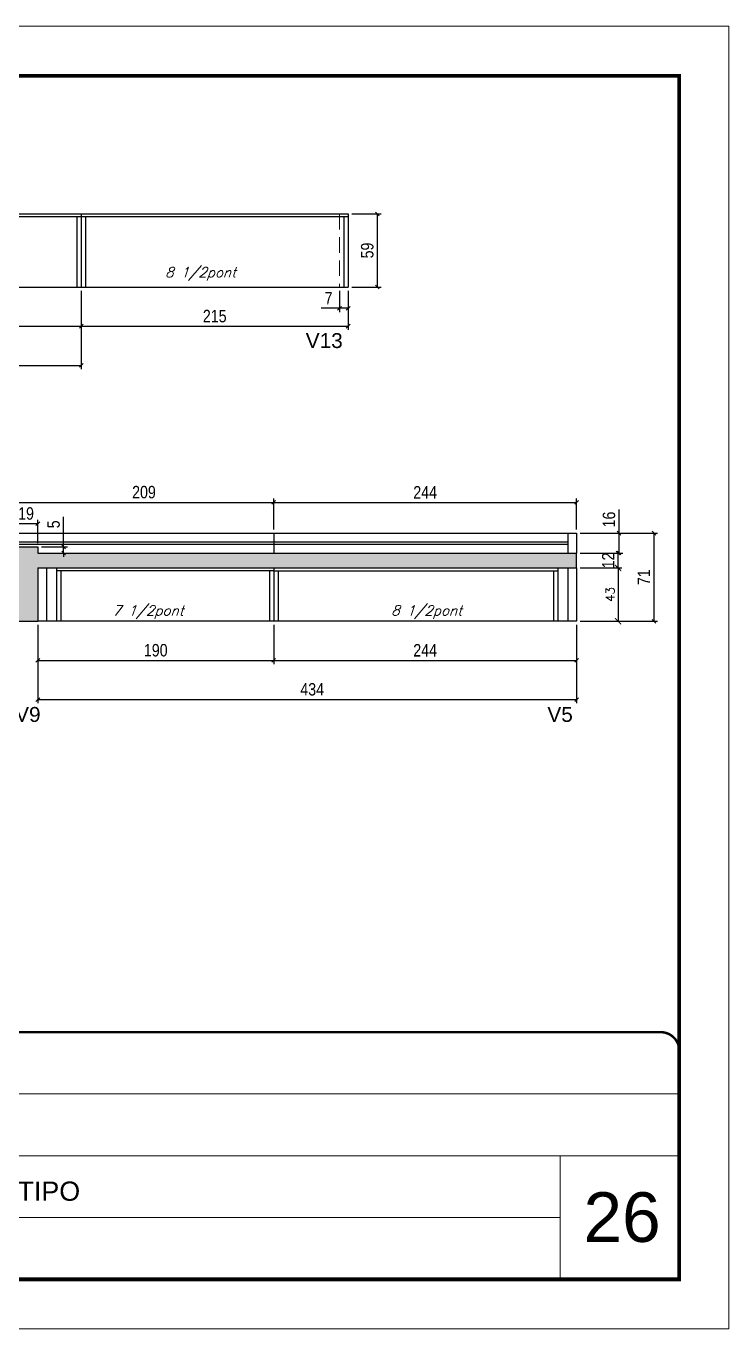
# Model space of a CAD drawing. Extents: x -10448 to -1189, y -11772 to 17235.
# Drawn here: x -7931 to -7365, y 8903 to 9953 of the extents above; entities that cross this region are included whole.
import ezdxf

# ---------------------------------------------------------------- set-up
doc = ezdxf.new("R2010")
doc.units = 0
for name, pattern in [('CONTINUO', [0]), ('DASHED', [0.75, 0.5, -0.25]), ('HIDDEN', [0.375, 0.25, -0.125])]:
    doc.linetypes.add(name, pattern=pattern)
for name, color, linetype in [('5', 5, 'Continuous'), ('COTA', 241, 'Continuous'), ('Painéis', 200, 'Continuous'), ('SARR_2.2x7', 40, 'Continuous'), ('SARR_3.5x7', 81, 'Continuous'), ('texto', 7, 'Continuous')]:
    doc.layers.add(name, color=color, linetype=linetype)
for name, color, linetype, lineweight in [('CARIMBO', 255, 'Continuous', 9), ('Folhas', 255, 'Continuous', 9), ('Sarr 2.2x7', 40, 'Continuous', 9), ('SARRAFO DE PRESSAO', 251, 'DASHED', 9)]:
    doc.layers.add(name, color=color, linetype=linetype, lineweight=lineweight)
doc.styles.add('ARIAL', font='arial.ttf')
doc.styles.add('COTA TECNICA', font='techl___.ttf', dxfattribs={"height": 10})
doc.styles.add('Romans', font='romans.shx')
doc.styles.get("Standard").update_dxf_attribs({"font": 'arial.ttf'})
doc.dimstyles.new('Cota Paínel', dxfattribs={"dimtxt": 7, "dimasz": 5, "dimexe": 3, "dimexo": 3, "dimgap": 3, "dimtad": 1, "dimdec": 1, "dimzin": 12, "dimdsep": 46, "dimtxsty": 'Romans', "dimblk": 'ARCHTICK', "dimcen": 0, "dimclrd": 4, "dimclre": 4, "dimclrt": 1, "dimadec": 1, "dimazin": 3, "dimtfac": 1, "dimtdec": 1, "dimtmove": 0, "dimatfit": 3, "dimldrblk": 'OBLIQUE', "dimfxl": 1, "dimtolj": 1, "dimtzin": 12, "dimarcsym": 0})
doc.dimstyles.new('PAINEL', dxfattribs={"dimtxt": 10, "dimasz": 3, "dimexe": 3, "dimexo": 3, "dimgap": 3, "dimtad": 1, "dimdec": 1, "dimzin": 12, "dimdsep": 46, "dimtxsty": 'COTA TECNICA', "dimblk1": 'OBLIQUE', "dimblk2": 'OBLIQUE', "dimsah": 1, "dimcen": 0.9, "dimclrd": 4, "dimclre": 4, "dimclrt": 240, "dimadec": 1, "dimazin": 3, "dimtfac": 1, "dimtdec": 1, "dimtmove": 0, "dimatfit": 3, "dimfxl": 1, "dimtolj": 1, "dimtzin": 12, "dimarcsym": 0})

# ---------------------------------------------------------------- blocks, each defined once
blk = doc.blocks.new('9999999999')
at = {"color": 30, "linetype": 'CONTINUO'}
for p, q in [((98564.6, 34379.6), (99584, 34379.6)), ((98564.6, 34329.8), (99488, 34329.8)), ((99584, 34329.8), (99488, 34329.8)), ((99488, 34329.8), (99488, 34230.2)), ((98564.6, 34280), (99488, 34280))]:
    blk.add_line(p, q, dxfattribs=at)
at = {"color": 30, "linetype": 'CONTINUO', "const_width": 2}
blk.add_lwpolyline([(99584, 34230.2), (99584, 34414.4, 0.414214), (99569, 34429.4), (98229, 34429.4, 0.414214), (98214, 34414.4), (98214, 34245.2, 0.414214), (98229, 34230.2), (99584, 34230.2)], format="xyb", dxfattribs=at)
at = {"layer": 'Folhas'}
blk.add_lwpolyline([(98139, 34190.2), (99624, 34190.2), (99624, 35240.2), (98139, 35240.2)], close=True, dxfattribs=at)
at = {"layer": 'Folhas', "color": 30, "const_width": 3}
blk.add_lwpolyline([(98214, 34230.2), (99584, 34230.2), (99584, 35200.2), (98214, 35200.2)], close=True, dxfattribs=at)
at = {"color": 7, "linetype": 'Continuous', "ltscale": 5, "style": 'ARIAL'}
blk.add_text('2°, 3° E PAVIMENTO TIPO', height=15.483, dxfattribs=at).set_placement((98837.7, 34293.5))
blk = doc.blocks.new('_Oblique')
at = {"color": 0, "linetype": 'ByBlock', "lineweight": -2}
blk.add_line((-0.5, -0.5), (0.5, 0.5), dxfattribs=at)
blk = doc.blocks.new('*D1110')
at = {"layer": 'COTA', "color": 4, "linetype": 'ByBlock', "lineweight": -2, "transparency": 16777216}
for p, q in [((-8130.5, 9739.4), (-8130.5, 9707.9)), ((-7886.5, 9739.4), (-7886.5, 9707.9)), ((-8130.5, 9710.9), (-7886.5, 9710.9))]:
    blk.add_line(p, q, dxfattribs=at)
at = {"layer": 'Defpoints', "color": 0, "linetype": 'ByBlock', "transparency": 16777216}
for p in [(-8130.5, 9742.4), (-7886.5, 9742.4), (-7886.5, 9710.9)]:
    blk.add_point(p, dxfattribs=at)
at = {"layer": 'COTA', "color": 4, "linetype": 'ByBlock', "lineweight": -2, "transparency": 16777216, "xscale": 3, "yscale": 3, "zscale": 3, "rotation": 180}
blk.add_blockref('_Oblique', (-8130.5, 9710.9), dxfattribs=at)
at = {"layer": 'COTA', "color": 4, "linetype": 'ByBlock', "lineweight": -2, "transparency": 16777216, "xscale": 3, "yscale": 3, "zscale": 3}
blk.add_blockref('_Oblique', (-7886.5, 9710.9), dxfattribs=at)
at = {"layer": 'COTA', "color": 240, "linetype": 'ByBlock', "transparency": 16777216, "insert": (-8008.5, 9719), "char_height": 10, "attachment_point": 5, "style": 'COTA TECNICA'}
blk.add_mtext('\\A1;244', dxfattribs=at)
blk = doc.blocks.new('*D1111')
at = {"layer": 'COTA', "color": 4, "linetype": 'ByBlock', "lineweight": -2, "transparency": 16777216}
for p, q in [((-7886.5, 9739.4), (-7886.5, 9707.9)), ((-7671.5, 9739.4), (-7671.5, 9707.9)), ((-7886.5, 9710.9), (-7671.5, 9710.9))]:
    blk.add_line(p, q, dxfattribs=at)
at = {"layer": 'Defpoints', "color": 0, "linetype": 'ByBlock', "transparency": 16777216}
for p in [(-7886.5, 9742.4), (-7671.5, 9742.4), (-7671.5, 9710.9)]:
    blk.add_point(p, dxfattribs=at)
at = {"layer": 'COTA', "color": 4, "linetype": 'ByBlock', "lineweight": -2, "transparency": 16777216, "xscale": 3, "yscale": 3, "zscale": 3, "rotation": 180}
blk.add_blockref('_Oblique', (-7886.5, 9710.9), dxfattribs=at)
at = {"layer": 'COTA', "color": 4, "linetype": 'ByBlock', "lineweight": -2, "transparency": 16777216, "xscale": 3, "yscale": 3, "zscale": 3}
blk.add_blockref('_Oblique', (-7671.5, 9710.9), dxfattribs=at)
at = {"layer": 'COTA', "color": 240, "linetype": 'ByBlock', "transparency": 16777216, "insert": (-7779, 9719), "char_height": 10, "attachment_point": 5, "style": 'COTA TECNICA'}
blk.add_mtext('\\A1;215', dxfattribs=at)
blk = doc.blocks.new('*D1112')
at = {"layer": 'COTA', "color": 4, "linetype": 'ByBlock', "lineweight": -2, "transparency": 16777216}
for p, q in [((-7678.5, 9739.4), (-7678.5, 9722.3)), ((-7671.5, 9739.4), (-7671.5, 9722.3)), ((-7678.5, 9725.3), (-7693.2, 9725.3)), ((-7671.5, 9725.3), (-7678.5, 9725.3))]:
    blk.add_line(p, q, dxfattribs=at)
at = {"layer": 'Defpoints', "color": 0, "linetype": 'ByBlock', "transparency": 16777216}
for p in [(-7678.5, 9742.4), (-7671.5, 9742.4), (-7678.5, 9725.3)]:
    blk.add_point(p, dxfattribs=at)
at = {"layer": 'COTA', "color": 4, "linetype": 'ByBlock', "lineweight": -2, "transparency": 16777216, "xscale": 3, "yscale": 3, "zscale": 3, "rotation": 180}
blk.add_blockref('_Oblique', (-7678.5, 9725.3), dxfattribs=at)
at = {"layer": 'COTA', "color": 4, "linetype": 'ByBlock', "lineweight": -2, "transparency": 16777216, "xscale": 3, "yscale": 3, "zscale": 3}
blk.add_blockref('_Oblique', (-7671.5, 9725.3), dxfattribs=at)
at = {"layer": 'COTA', "color": 240, "linetype": 'ByBlock', "transparency": 16777216, "insert": (-7687.3, 9733.4), "char_height": 10, "attachment_point": 5, "style": 'COTA TECNICA'}
blk.add_mtext('\\A1;7', dxfattribs=at)
blk = doc.blocks.new('*D1114')
at = {"layer": 'COTA', "color": 4, "linetype": 'ByBlock', "lineweight": -2, "transparency": 16777216}
for p, q in [((-7668.5, 9801.4), (-7645, 9801.4)), ((-7648, 9742.4), (-7648, 9801.4)), ((-7668.5, 9742.4), (-7645, 9742.4))]:
    blk.add_line(p, q, dxfattribs=at)
at = {"layer": 'Defpoints', "color": 0, "linetype": 'ByBlock', "transparency": 16777216}
for p in [(-7671.5, 9801.4), (-7648, 9801.4), (-7671.5, 9742.4)]:
    blk.add_point(p, dxfattribs=at)
at = {"layer": 'COTA', "color": 4, "linetype": 'ByBlock', "lineweight": -2, "transparency": 16777216, "xscale": 3, "yscale": 3, "zscale": 3}
for p, rotation in [((-7648, 9801.4), 90), ((-7648, 9742.4), 270)]:
    blk.add_blockref('_Oblique', p, dxfattribs=dict(at, rotation=rotation))
at = {"layer": 'COTA', "color": 240, "linetype": 'ByBlock', "transparency": 16777216, "insert": (-7656.1, 9771.9), "char_height": 10, "attachment_point": 5, "rotation": 90, "style": 'COTA TECNICA'}
blk.add_mtext('\\A1;59', dxfattribs=at)
blk = doc.blocks.new('*D1115')
at = {"layer": 'COTA', "color": 4, "linetype": 'ByBlock', "lineweight": -2, "transparency": 16777216}
for p, q in [((-8130.5, 9739.4), (-8130.5, 9676.3)), ((-7886.5, 9739.4), (-7886.5, 9676.3)), ((-8130.5, 9679.3), (-7886.5, 9679.3))]:
    blk.add_line(p, q, dxfattribs=at)
at = {"layer": 'Defpoints', "color": 0, "linetype": 'ByBlock', "transparency": 16777216}
for p in [(-8130.5, 9742.4), (-7886.5, 9742.4), (-7886.5, 9679.3)]:
    blk.add_point(p, dxfattribs=at)
at = {"layer": 'COTA', "color": 4, "linetype": 'ByBlock', "lineweight": -2, "transparency": 16777216, "xscale": 3, "yscale": 3, "zscale": 3, "rotation": 180}
blk.add_blockref('_Oblique', (-8130.5, 9679.3), dxfattribs=at)
at = {"layer": 'COTA', "color": 4, "linetype": 'ByBlock', "lineweight": -2, "transparency": 16777216, "xscale": 3, "yscale": 3, "zscale": 3}
blk.add_blockref('_Oblique', (-7886.5, 9679.3), dxfattribs=at)
at = {"layer": 'COTA', "color": 240, "linetype": 'ByBlock', "transparency": 16777216, "insert": (-8008.5, 9687.3), "char_height": 10, "attachment_point": 5, "style": 'COTA TECNICA'}
blk.add_mtext('\\A1;2X', dxfattribs=at)
blk = doc.blocks.new('*D1118')
at = {"layer": 'COTA', "color": 4, "linetype": 'ByBlock', "lineweight": -2, "transparency": 16777216}
for p, q in [((-7921.5, 9470.1), (-7921.5, 9438.6)), ((-7731.5, 9470.1), (-7731.5, 9438.6)), ((-7921.5, 9441.6), (-7731.5, 9441.6))]:
    blk.add_line(p, q, dxfattribs=at)
at = {"layer": 'Defpoints', "color": 0, "linetype": 'ByBlock', "transparency": 16777216}
for p in [(-7921.5, 9473.1), (-7731.5, 9473.1), (-7731.5, 9441.6)]:
    blk.add_point(p, dxfattribs=at)
at = {"layer": 'COTA', "color": 4, "linetype": 'ByBlock', "lineweight": -2, "transparency": 16777216, "xscale": 3, "yscale": 3, "zscale": 3, "rotation": 180}
blk.add_blockref('_Oblique', (-7921.5, 9441.6), dxfattribs=at)
at = {"layer": 'COTA', "color": 4, "linetype": 'ByBlock', "lineweight": -2, "transparency": 16777216, "xscale": 3, "yscale": 3, "zscale": 3}
blk.add_blockref('_Oblique', (-7731.5, 9441.6), dxfattribs=at)
at = {"layer": 'COTA', "color": 240, "linetype": 'ByBlock', "transparency": 16777216, "insert": (-7826.5, 9449.7), "char_height": 10, "attachment_point": 5, "style": 'COTA TECNICA'}
blk.add_mtext('\\A1;190', dxfattribs=at)
blk = doc.blocks.new('*D1325')
at = {"layer": 'COTA', "color": 4, "linetype": 'ByBlock', "lineweight": -2, "transparency": 16777216}
for p, q in [((-7731.5, 9470.1), (-7731.5, 9438.6)), ((-7487.5, 9470.1), (-7487.5, 9438.6)), ((-7731.5, 9441.6), (-7487.5, 9441.6))]:
    blk.add_line(p, q, dxfattribs=at)
at = {"layer": 'Defpoints', "color": 0, "linetype": 'ByBlock', "transparency": 16777216}
for p in [(-7731.5, 9473.1), (-7487.5, 9473.1), (-7487.5, 9441.6)]:
    blk.add_point(p, dxfattribs=at)
at = {"layer": 'COTA', "color": 4, "linetype": 'ByBlock', "lineweight": -2, "transparency": 16777216, "xscale": 3, "yscale": 3, "zscale": 3, "rotation": 180}
blk.add_blockref('_Oblique', (-7731.5, 9441.6), dxfattribs=at)
at = {"layer": 'COTA', "color": 4, "linetype": 'ByBlock', "lineweight": -2, "transparency": 16777216, "xscale": 3, "yscale": 3, "zscale": 3}
blk.add_blockref('_Oblique', (-7487.5, 9441.6), dxfattribs=at)
at = {"layer": 'COTA', "color": 240, "linetype": 'ByBlock', "transparency": 16777216, "insert": (-7609.5, 9449.7), "char_height": 10, "attachment_point": 5, "style": 'COTA TECNICA'}
blk.add_mtext('\\A1;244', dxfattribs=at)
blk = doc.blocks.new('*D207')
at = {"layer": 'COTA', "color": 4, "linetype": 'ByBlock', "lineweight": -2, "transparency": 16777216}
for p, q in [((-7921.5, 9470.1), (-7921.5, 9407)), ((-7487.5, 9470.1), (-7487.5, 9407)), ((-7921.5, 9410), (-7487.5, 9410))]:
    blk.add_line(p, q, dxfattribs=at)
at = {"layer": 'Defpoints', "color": 0, "linetype": 'ByBlock', "transparency": 16777216}
for p in [(-7921.5, 9473.1), (-7487.5, 9473.1), (-7487.5, 9410)]:
    blk.add_point(p, dxfattribs=at)
at = {"layer": 'COTA', "color": 4, "linetype": 'ByBlock', "lineweight": -2, "transparency": 16777216, "xscale": 3, "yscale": 3, "zscale": 3, "rotation": 180}
blk.add_blockref('_Oblique', (-7921.5, 9410), dxfattribs=at)
at = {"layer": 'COTA', "color": 4, "linetype": 'ByBlock', "lineweight": -2, "transparency": 16777216, "xscale": 3, "yscale": 3, "zscale": 3}
blk.add_blockref('_Oblique', (-7487.5, 9410), dxfattribs=at)
at = {"layer": 'COTA', "color": 240, "linetype": 'ByBlock', "transparency": 16777216, "insert": (-7700.5, 9418.2), "char_height": 10, "attachment_point": 5, "style": 'COTA TECNICA'}
blk.add_mtext('\\A1;434', dxfattribs=at)
blk = doc.blocks.new('*D1326')
at = {"layer": 'COTA', "color": 4, "linetype": 'ByBlock', "lineweight": -2, "transparency": 16777216}
for p, q in [((-7940.5, 9547.1), (-7940.5, 9571.9)), ((-7940.5, 9568.9), (-7731.5, 9568.9)), ((-7731.5, 9547.1), (-7731.5, 9571.9))]:
    blk.add_line(p, q, dxfattribs=at)
at = {"layer": 'Defpoints', "color": 0, "linetype": 'ByBlock', "transparency": 16777216}
for p in [(-7731.5, 9568.9), (-7940.5, 9544.1), (-7731.5, 9544.1)]:
    blk.add_point(p, dxfattribs=at)
at = {"layer": 'COTA', "color": 4, "linetype": 'ByBlock', "lineweight": -2, "transparency": 16777216, "xscale": 3, "yscale": 3, "zscale": 3, "rotation": 180}
blk.add_blockref('_Oblique', (-7940.5, 9568.9), dxfattribs=at)
at = {"layer": 'COTA', "color": 4, "linetype": 'ByBlock', "lineweight": -2, "transparency": 16777216, "xscale": 3, "yscale": 3, "zscale": 3}
blk.add_blockref('_Oblique', (-7731.5, 9568.9), dxfattribs=at)
at = {"layer": 'COTA', "color": 240, "linetype": 'ByBlock', "transparency": 16777216, "insert": (-7836, 9577.1), "char_height": 10, "attachment_point": 5, "style": 'COTA TECNICA'}
blk.add_mtext('\\A1;209', dxfattribs=at)
blk = doc.blocks.new('*D1327')
at = {"layer": 'COTA', "color": 4, "linetype": 'ByBlock', "lineweight": -2, "transparency": 16777216}
for p, q in [((-7731.5, 9547.1), (-7731.5, 9571.9)), ((-7731.5, 9568.9), (-7487.5, 9568.9)), ((-7487.5, 9547.1), (-7487.5, 9571.9))]:
    blk.add_line(p, q, dxfattribs=at)
at = {"layer": 'Defpoints', "color": 0, "linetype": 'ByBlock', "transparency": 16777216}
for p in [(-7487.5, 9568.9), (-7731.5, 9544.1), (-7487.5, 9544.1)]:
    blk.add_point(p, dxfattribs=at)
at = {"layer": 'COTA', "color": 4, "linetype": 'ByBlock', "lineweight": -2, "transparency": 16777216, "xscale": 3, "yscale": 3, "zscale": 3, "rotation": 180}
blk.add_blockref('_Oblique', (-7731.5, 9568.9), dxfattribs=at)
at = {"layer": 'COTA', "color": 4, "linetype": 'ByBlock', "lineweight": -2, "transparency": 16777216, "xscale": 3, "yscale": 3, "zscale": 3}
blk.add_blockref('_Oblique', (-7487.5, 9568.9), dxfattribs=at)
at = {"layer": 'COTA', "color": 240, "linetype": 'ByBlock', "transparency": 16777216, "insert": (-7609.5, 9577), "char_height": 10, "attachment_point": 5, "style": 'COTA TECNICA'}
blk.add_mtext('\\A1;244', dxfattribs=at)
blk = doc.blocks.new('_ArchTick')
at = {"color": 0, "linetype": 'ByBlock', "const_width": 0.15}
blk.add_lwpolyline([(-0.5, -0.5), (0.5, 0.5)], dxfattribs=at)
blk = doc.blocks.new('*D209')
at = {"layer": 'COTA', "color": 4, "lineweight": -2, "transparency": 16777216}
for p, q in [((-7484.5, 9516.1), (-7451, 9516.1)), ((-7454, 9516.1), (-7454, 9473.1)), ((-7484.5, 9473.1), (-7451, 9473.1))]:
    blk.add_line(p, q, dxfattribs=at)
at = {"layer": 'Defpoints', "color": 0, "transparency": 16777216}
for p in [(-7487.5, 9516.1), (-7487.5, 9473.1), (-7454, 9473.1)]:
    blk.add_point(p, dxfattribs=at)
at = {"layer": 'COTA', "color": 4, "lineweight": -2, "transparency": 16777216, "xscale": 5, "yscale": 5, "zscale": 5}
for p, rotation in [((-7454, 9516.1), 90), ((-7454, 9473.1), 270)]:
    blk.add_blockref('_ArchTick', p, dxfattribs=dict(at, rotation=rotation))
at = {"layer": 'COTA', "color": 1, "transparency": 16777216, "insert": (-7460.5, 9494.6), "char_height": 7, "attachment_point": 5, "rotation": 90, "style": 'Romans'}
blk.add_mtext('\\A1;43', dxfattribs=at)
blk = doc.blocks.new('*D210')
at = {"layer": 'COTA', "color": 4, "linetype": 'ByBlock', "lineweight": -2, "transparency": 16777216}
for p, q in [((-7484.5, 9528.1), (-7451, 9528.1)), ((-7454, 9516.1), (-7454, 9528.1)), ((-7484.5, 9516.1), (-7451, 9516.1))]:
    blk.add_line(p, q, dxfattribs=at)
at = {"layer": 'Defpoints', "color": 0, "linetype": 'ByBlock', "transparency": 16777216}
for p in [(-7487.5, 9528.1), (-7454, 9528.1), (-7487.5, 9516.1)]:
    blk.add_point(p, dxfattribs=at)
at = {"layer": 'COTA', "color": 4, "linetype": 'ByBlock', "lineweight": -2, "transparency": 16777216, "xscale": 3, "yscale": 3, "zscale": 3}
for p, rotation in [((-7454, 9528.1), 90), ((-7454, 9516.1), 270)]:
    blk.add_blockref('_Oblique', p, dxfattribs=dict(at, rotation=rotation))
at = {"layer": 'COTA', "color": 240, "linetype": 'ByBlock', "transparency": 16777216, "insert": (-7462, 9522.1), "char_height": 10, "attachment_point": 5, "rotation": 90, "style": 'COTA TECNICA'}
blk.add_mtext('\\A1;12', dxfattribs=at)
blk = doc.blocks.new('*D211')
at = {"layer": 'COTA', "color": 4, "linetype": 'ByBlock', "lineweight": -2, "transparency": 16777216}
for p, q in [((-7484.5, 9544.1), (-7422.2, 9544.1)), ((-7425.2, 9544.1), (-7425.2, 9473.1)), ((-7484.5, 9473.1), (-7422.2, 9473.1))]:
    blk.add_line(p, q, dxfattribs=at)
at = {"layer": 'Defpoints', "color": 0, "linetype": 'ByBlock', "transparency": 16777216}
for p in [(-7487.5, 9544.1), (-7487.5, 9473.1), (-7425.2, 9473.1)]:
    blk.add_point(p, dxfattribs=at)
at = {"layer": 'COTA', "color": 4, "linetype": 'ByBlock', "lineweight": -2, "transparency": 16777216, "xscale": 3, "yscale": 3, "zscale": 3}
for p, rotation in [((-7425.2, 9544.1), 90), ((-7425.2, 9473.1), 270)]:
    blk.add_blockref('_Oblique', p, dxfattribs=dict(at, rotation=rotation))
at = {"layer": 'COTA', "color": 240, "linetype": 'ByBlock', "transparency": 16777216, "insert": (-7433.3, 9508.6), "char_height": 10, "attachment_point": 5, "rotation": 90, "style": 'COTA TECNICA'}
blk.add_mtext('\\A1;71', dxfattribs=at)
blk = doc.blocks.new('*D212')
at = {"layer": 'COTA', "color": 4, "linetype": 'ByBlock', "lineweight": -2, "transparency": 16777216}
for p, q in [((-7453.3, 9544.1), (-7453.3, 9563.1)), ((-7484.5, 9544.1), (-7450.3, 9544.1)), ((-7453.3, 9528.1), (-7453.3, 9544.1)), ((-7484.5, 9528.1), (-7450.3, 9528.1))]:
    blk.add_line(p, q, dxfattribs=at)
at = {"layer": 'Defpoints', "color": 0, "linetype": 'ByBlock', "transparency": 16777216}
for p in [(-7487.5, 9544.1), (-7453.3, 9544.1), (-7487.5, 9528.1)]:
    blk.add_point(p, dxfattribs=at)
at = {"layer": 'COTA', "color": 4, "linetype": 'ByBlock', "lineweight": -2, "transparency": 16777216, "xscale": 3, "yscale": 3, "zscale": 3}
for p, rotation in [((-7453.3, 9544.1), 90), ((-7453.3, 9528.1), 270)]:
    blk.add_blockref('_Oblique', p, dxfattribs=dict(at, rotation=rotation))
at = {"layer": 'COTA', "color": 240, "linetype": 'ByBlock', "transparency": 16777216, "insert": (-7461.4, 9555.1), "char_height": 10, "attachment_point": 5, "rotation": 90, "style": 'COTA TECNICA'}
blk.add_mtext('\\A1;16', dxfattribs=at)
blk = doc.blocks.new('*D1382')
at = {"layer": 'COTA', "color": 4, "linetype": 'ByBlock', "lineweight": -2, "transparency": 16777216}
for p, q in [((-7900.7, 9533.1), (-7900.7, 9557.2)), ((-7918.5, 9533.1), (-7897.7, 9533.1)), ((-7918.5, 9528.1), (-7897.7, 9528.1)), ((-7900.7, 9528.1), (-7900.7, 9533.1)), ((-7900.7, 9528.1), (-7900.7, 9525.1))]:
    blk.add_line(p, q, dxfattribs=at)
at = {"layer": 'Defpoints', "color": 0, "linetype": 'ByBlock', "transparency": 16777216}
for p in [(-7921.5, 9533.1), (-7921.5, 9528.1), (-7900.7, 9533.1)]:
    blk.add_point(p, dxfattribs=at)
at = {"layer": 'COTA', "color": 4, "linetype": 'ByBlock', "lineweight": -2, "transparency": 16777216, "xscale": 3, "yscale": 3, "zscale": 3}
for p, rotation in [((-7900.7, 9533.1), 270), ((-7900.7, 9528.1), 90)]:
    blk.add_blockref('_Oblique', p, dxfattribs=dict(at, rotation=rotation))
at = {"layer": 'COTA', "color": 240, "linetype": 'ByBlock', "transparency": 16777216, "insert": (-7908.8, 9551.2), "char_height": 10, "attachment_point": 5, "rotation": 90, "style": 'COTA TECNICA'}
blk.add_mtext('\\A1;5', dxfattribs=at)
blk = doc.blocks.new('*D1383')
at = {"layer": 'COTA', "color": 4, "linetype": 'ByBlock', "lineweight": -2, "transparency": 16777216}
for p, q in [((-7940.5, 9547.1), (-7940.5, 9554.8)), ((-7940.5, 9551.8), (-7921.5, 9551.8)), ((-7921.5, 9536.1), (-7921.5, 9554.8))]:
    blk.add_line(p, q, dxfattribs=at)
at = {"layer": 'Defpoints', "color": 0, "linetype": 'ByBlock', "transparency": 16777216}
for p in [(-7921.5, 9551.8), (-7940.5, 9544.1), (-7921.5, 9533.1)]:
    blk.add_point(p, dxfattribs=at)
at = {"layer": 'COTA', "color": 4, "linetype": 'ByBlock', "lineweight": -2, "transparency": 16777216, "xscale": 3, "yscale": 3, "zscale": 3, "rotation": 180}
blk.add_blockref('_Oblique', (-7940.5, 9551.8), dxfattribs=at)
at = {"layer": 'COTA', "color": 4, "linetype": 'ByBlock', "lineweight": -2, "transparency": 16777216, "xscale": 3, "yscale": 3, "zscale": 3}
blk.add_blockref('_Oblique', (-7921.5, 9551.8), dxfattribs=at)
at = {"layer": 'COTA', "color": 240, "linetype": 'ByBlock', "transparency": 16777216, "insert": (-7931, 9559.9), "char_height": 10, "attachment_point": 5, "style": 'COTA TECNICA'}
blk.add_mtext('\\A1;19', dxfattribs=at)

msp = doc.modelspace()

# ---------------------------------------------------------------- hatches: boundary and pattern name
at = {"layer": 'COTA', "linetype": 'ByBlock'}
h = msp.add_hatch(dxfattribs=at)
h.set_pattern_fill('AR-CONC', color=256, scale=0.03)
h.set_pattern_definition([(50, (-137862.7827, -16098.8273), (5.46554007, -0.47817257), [0.5715, -6.2865]), (355, (-137862.7827, -16098.8273), (-1.05730264, 5.73170536), [0.4572, -5.02921753]), (100.4514447, (-137862.327, -16098.867), (4.40823741, 5.25353256), [0.48570026, -5.34270734]), (46.1842, (-137862.783, -16097.303), (8.13237123, -1.26126984), [0.85725, -9.42975]), (96.6355576, (-137862.105, -16097.4084), (7.122124, 7.42278374), [0.7285507, -8.01406824]), (351.184151, (-137862.783, -16097.303), (7.122124, 7.42278374), [0.685799, -7.54379196]), (21, (-137862.0207, -16097.6843), (4.54843174, -3.06795595), [0.5715, -6.2865]), (326, (-137862.0207, -16097.6843), (1.85406085, 5.52563898), [0.4572, -5.0292]), (71.451445, (-137861.6417, -16097.94), (6.40249258, 2.45768307), [0.48570026, -5.34269813]), (37.5, (-137862.7827, -16098.8273), (0.092658098, 2.536651166), [0, -4.96824, 0, -5.1054, 0, -5.04825]), (7.5, (-137862.7827, -16098.8273), (2.004589875, 3.005417245), [0, -2.91084, 0, -4.85394, 0, -1.92405]), (327.5, (-137864.482, -16098.8273), (4.067717855, -0.17186232), [0, -1.905, 0, -5.9436, 0, -7.8867]), (317.5, (-137865.244, -16098.8273), (4.44387544, 0.76279473), [0, -2.4765, 0, -3.94716, 0, -5.6007])])
h.paths.add_polyline_path([(-7940.48, 9473.07), (-7921.48, 9473.07), (-7921.48, 9516.07), (-7487.48, 9516.07), (-7487.48, 9528.07), (-7921.48, 9528.07), (-7921.48, 9533.07), (-7940.48, 9533.07), (-7940.48, 9528.07), (-8374.48, 9528.07), (-8374.48, 9516.07), (-7940.48, 9516.07)])

# ---------------------------------------------------------------- linework, layer by layer
msp.add_line((-7940.48, 9473.07), (-7921.48, 9473.07), dxfattribs=at)
at = {"layer": 'Painéis'}
for p, q in [((-8374.48, 9801.37), (-7671.48, 9801.37)), ((-7886.48, 9801.37), (-7886.48, 9742.37)), ((-7886.48, 9801.37), (-7886.48, 9742.37)), ((-7886.48, 9801.37), (-7886.48, 9742.37)), ((-7671.48, 9801.37), (-7671.48, 9742.37)), ((-8374.48, 9742.37), (-7671.48, 9742.37)), ((-8374.48, 9544.07), (-7487.48, 9544.07)), ((-7731.48, 9544.07), (-7731.48, 9528.07)), ((-7487.48, 9544.07), (-7487.48, 9528.07)), ((-7921.48, 9528.07), (-7487.48, 9528.07)), ((-7921.48, 9516.07), (-7487.48, 9516.07)), ((-7921.48, 9516.07), (-7921.48, 9473.07)), ((-7731.48, 9516.07), (-7731.48, 9473.07)), ((-7487.48, 9516.07), (-7487.48, 9473.07)), ((-7487.48, 9473.07), (-7921.48, 9473.07))]:
    msp.add_line(p, q, dxfattribs=at)
at = {"layer": 'Painéis', "linetype": 'ByBlock'}
for p, q in [((-7940.48, 9533.07), (-7921.48, 9533.07)), ((-7921.48, 9533.07), (-7921.48, 9528.07)), ((-7487.48, 9516.07), (-7487.48, 9528.07))]:
    msp.add_line(p, q, dxfattribs=at)
at = {"layer": 'Sarr 2.2x7', "linetype": 'HIDDEN', "ltscale": 50}
msp.add_line((-7678.48, 9801.37), (-7678.48, 9742.37), dxfattribs=at)
at = {"layer": 'SARR_2.2x7', "linetype": 'Continuous'}
for p, q in [((-8130.48, 9799.17), (-7886.48, 9799.17)), ((-7886.48, 9799.17), (-7886.48, 9799.17)), ((-7886.48, 9799.17), (-7671.48, 9799.17)), ((-8184.48, 9537.07), (-7731.48, 9537.07)), ((-7731.48, 9535.07), (-8184.48, 9535.07)), ((-7731.48, 9537.07), (-7494.48, 9537.07)), ((-7494.48, 9535.07), (-7731.48, 9535.07)), ((-7494.48, 9544.07), (-7494.48, 9528.07)), ((-7914.48, 9516.07), (-7914.48, 9473.07)), ((-7731.48, 9513.87), (-7906.48, 9513.87)), ((-7731.48, 9513.87), (-7502.48, 9513.87)), ((-7494.48, 9516.07), (-7494.48, 9473.07))]:
    msp.add_line(p, q, dxfattribs=at)
at = {"layer": 'SARR_3.5x7'}
for p, q in [((-7889.98, 9799.17), (-7889.98, 9742.37)), ((-7882.98, 9799.17), (-7882.98, 9742.37)), ((-7882.98, 9799.17), (-7882.98, 9742.37)), ((-7674.98, 9799.17), (-7674.98, 9742.37)), ((-7906.48, 9516.07), (-7906.48, 9473.07)), ((-7902.98, 9513.87), (-7902.98, 9473.07)), ((-7734.98, 9513.87), (-7734.98, 9473.07)), ((-7727.98, 9513.87), (-7727.98, 9473.07)), ((-7505.98, 9513.87), (-7505.98, 9473.07)), ((-7502.48, 9516.07), (-7502.48, 9473.07))]:
    msp.add_line(p, q, dxfattribs=at)

# ---------------------------------------------------------------- block references
at = {"layer": 'SARRAFO DE PRESSAO', "color": 6, "linetype": 'ByBlock'}
msp.add_blockref('9999999999', (-106988.76, -25287.43), dxfattribs=at)

# ---------------------------------------------------------------- texts
at = {"layer": '5', "linetype": 'Continuous'}
for s, p in [('V13', (-7705.69, 9693.3)), ('V9', (-7939.79, 9392.01)), ('V5', (-7511.04, 9392.01))]:
    msp.add_text(s, height=12, rotation=0.00004, dxfattribs=at).set_placement(p)
at = {"layer": 'CARIMBO', "style": 'ARIAL'}
msp.add_text('26', height=40, dxfattribs=at).set_placement((-7481.92, 8972.92))
at = {"layer": 'texto', "color": 2, "char_height": 8, "attachment_point": 5, "style": 'Romans'}
for s, insert in [('{\\Q19;\\C256;8 1/2pont}', (-7790.41, 9753.03)), ('{\\Q19;\\C256;7 1/2pont}', (-7832.64, 9480.45)), ('{\\Q19;\\C256;8 1/2pont}', (-7608.32, 9480.45))]:
    msp.add_mtext(s, dxfattribs=dict(at, insert=insert))

# ---------------------------------------------------------------- dimensions: what is measured, and where the dimension line sits
at = {"layer": 'COTA', "linetype": 'ByBlock'}
for base, p1, p2, picture, middle in [((-7647.97, 9801.37), (-7671.48, 9742.37), (-7671.48, 9801.37), '*D1114', (-7656.11, 9771.87)), ((-7453.33, 9544.07), (-7487.48, 9528.07), (-7487.48, 9544.07), '*D212', (-7461.43, 9555.08)), ((-7425.18, 9473.07), (-7487.48, 9544.07), (-7487.48, 9473.07), '*D211', (-7433.26, 9508.57))]:
    dim = msp.add_linear_dim(base=base, p1=p1, p2=p2, angle=90, dimstyle='PAINEL', dxfattribs=at)
    dim.commit()
    dim.dimension.update_dxf_attribs({"geometry": picture, "text_midpoint": middle})
for base, p1, p2, picture, middle in [((-7886.48, 9710.9), (-8130.48, 9742.37), (-7886.48, 9742.37), '*D1110', (-8008.48, 9718.98)), ((-7671.48, 9710.9), (-7886.48, 9742.37), (-7671.48, 9742.37), '*D1111', (-7778.98, 9719.01)), ((-7487.48, 9568.95), (-7731.48, 9544.07), (-7487.48, 9544.07), '*D1327', (-7609.48, 9577.02)), ((-7487.48, 9441.61), (-7731.48, 9473.07), (-7487.48, 9473.07), '*D1325', (-7609.48, 9449.68))]:
    dim = msp.add_linear_dim(base=base, p1=p1, p2=p2, dimstyle='PAINEL', override={"dimtmove": 1}, dxfattribs=at)
    dim.commit()
    dim.dimension.update_dxf_attribs({"geometry": picture, "text_midpoint": middle})
dim = msp.add_linear_dim(base=(-7886.48, 9679.28), p1=(-8130.48, 9742.37), p2=(-7886.48, 9742.37), text='2X', dimstyle='PAINEL', dxfattribs=at)
dim.commit()
dim.dimension.update_dxf_attribs({"geometry": '*D1115', "text_midpoint": (-8008.48, 9687.34)})
for base, p1, p2, picture, middle in [((-7678.48, 9725.35), (-7671.48, 9742.37), (-7678.48, 9742.37), '*D1112', (-7687.34, 9733.42)), ((-7731.48, 9568.95), (-7940.48, 9544.07), (-7731.48, 9544.07), '*D1326', (-7835.98, 9577.08)), ((-7921.48, 9551.84), (-7940.48, 9544.07), (-7921.48, 9533.07), '*D1383', (-7930.98, 9559.92)), ((-7731.48, 9441.61), (-7921.48, 9473.07), (-7731.48, 9473.07), '*D1118', (-7826.48, 9449.74))]:
    dim = msp.add_linear_dim(base=base, p1=p1, p2=p2, dimstyle='PAINEL', dxfattribs=at)
    dim.commit()
    dim.dimension.update_dxf_attribs({"geometry": picture, "text_midpoint": middle})
for base, p1, p2, picture, middle in [((-7900.73, 9533.07), (-7921.48, 9528.07), (-7921.48, 9533.07), '*D1382', (-7900.73, 9551.17)), ((-7453.96, 9528.07), (-7487.48, 9516.07), (-7487.48, 9528.07), '*D210', (-7453.96, 9522.07))]:
    dim = msp.add_linear_dim(base=base, p1=p1, p2=p2, angle=90, dimstyle='PAINEL', dxfattribs=at)
    dim.commit()
    dim.dimension.update_dxf_attribs({"geometry": picture, "text_midpoint": middle, "dimtype": 160})
at = {"layer": 'COTA'}
dim = msp.add_linear_dim(base=(-7453.96, 9473.07), p1=(-7487.48, 9516.07), p2=(-7487.48, 9473.07), angle=90, dimstyle='Cota Paínel', dxfattribs=at)
dim.commit()
dim.dimension.update_dxf_attribs({"geometry": '*D209', "text_midpoint": (-7460.46, 9494.57)})
at = {"layer": 'COTA', "linetype": 'ByBlock'}
dim = msp.add_linear_dim(base=(-7487.48, 9409.99), p1=(-7921.48, 9473.07), p2=(-7487.48, 9473.07), dimstyle='PAINEL', dxfattribs=at)
dim.commit()
dim.dimension.update_dxf_attribs({"geometry": '*D207', "text_midpoint": (-7700.48, 9409.99), "dimtype": 160})

doc.saveas('drawing.dxf')
